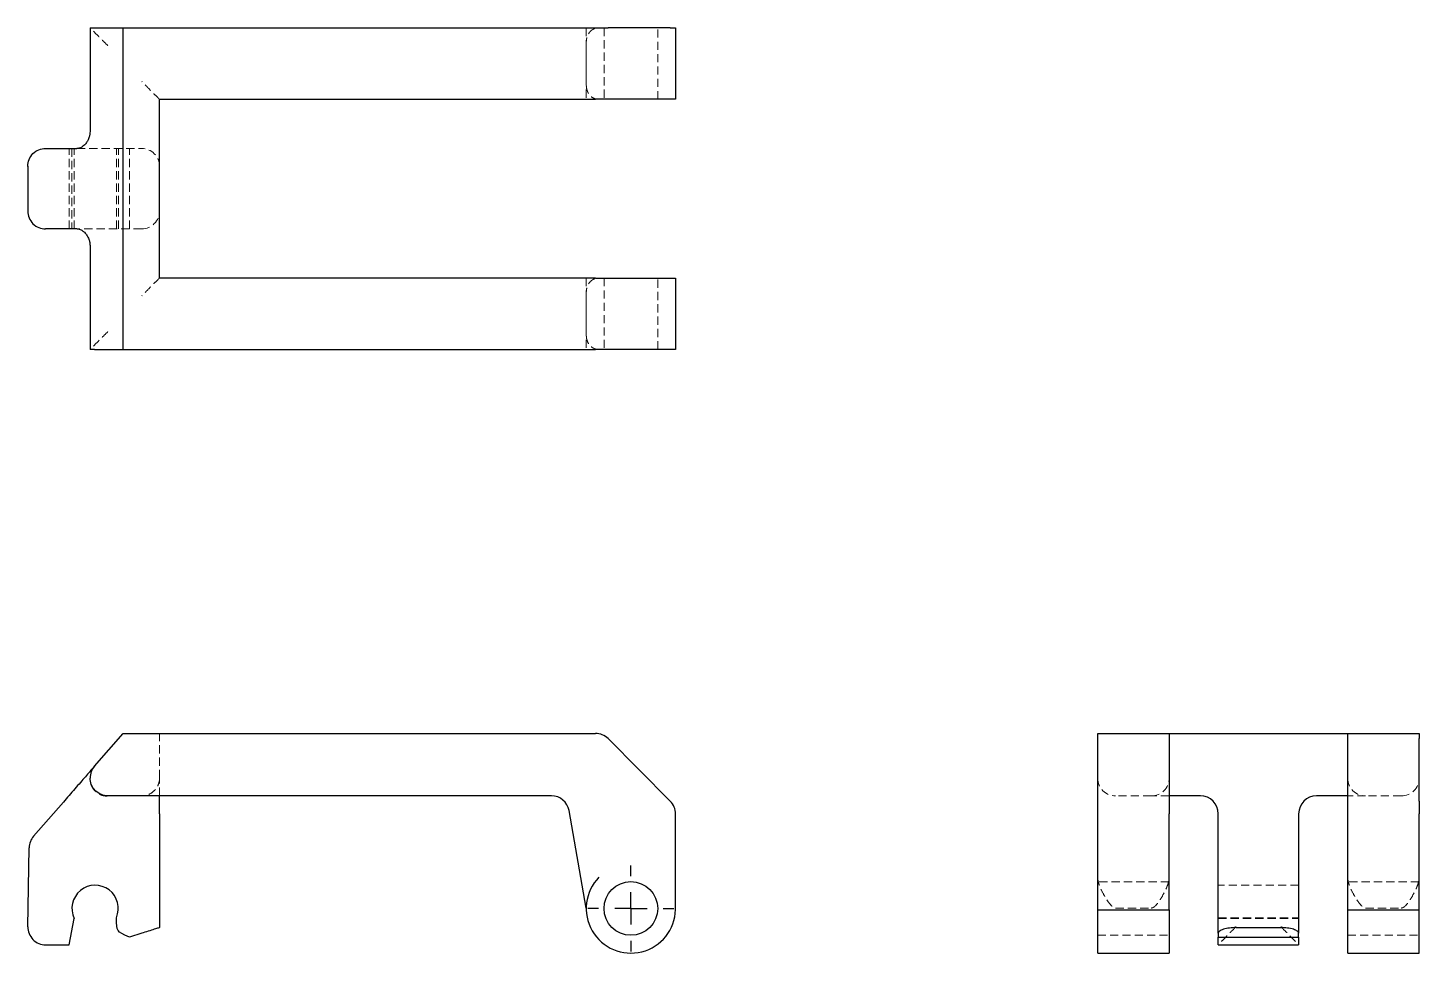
# Model space of a CAD drawing. Header units: millimetres. Extents: x 33 to 248, y 40 to 183.
import ezdxf

# ---------------------------------------------------------------- set-up
doc = ezdxf.new("R2010")
doc.units = ezdxf.units.MM
doc.linetypes.add('HIDDEN', pattern=[1.905, 1.27, -0.635])
doc.layers.add('10', color=7, linetype='Continuous')

# ---------------------------------------------------------------- blocks, each defined once
blk = doc.blocks.new('SW_CENTERMARKSYMBOL_0')
at = {"layer": '10', "color": 0}
for p, q in [((0, 5), (0, 6.64)), ((0, 0), (0, 2.5)), ((-5, 0), (-6.64, 0)), ((0, 0), (-2.5, 0)), ((0, 0), (0, -2.5)), ((0, 0), (2.5, 0)), ((5, 0), (6.64, 0)), ((0, -5), (0, -6.64))]:
    blk.add_line(p, q, dxfattribs=at)

msp = doc.modelspace()

# ---------------------------------------------------------------- linework, layer by layer
at = {"color": 7, "linetype": 'Continuous', "lineweight": 25}
for p, q in [((42.61, 182.82), (42.61, 166.97)), ((42.61, 182.82), (43.29, 182.82)), ((43.29, 182.82), (47.71, 182.82)), ((47.71, 133.19), (47.71, 182.82)), ((47.71, 182.82), (120.64, 182.82)), ((120.64, 182.82), (122.6, 182.82)), ((132.2, 182.82), (122.6, 182.82)), ((132.2, 182.82), (133, 182.82)), ((133, 182.82), (133, 171.79)), ((53.34, 171.79), (120.64, 171.79)), ((53.34, 144.22), (53.34, 171.79)), ((122.6, 171.79), (120.64, 171.79)), ((132.2, 171.79), (122.6, 171.79)), ((133, 171.79), (132.2, 171.79)), ((35.71, 164.21), (35.97, 164.21)), ((35.97, 164.21), (40.57, 164.21)), ((33, 161.5), (33, 154.51)), ((35.97, 151.8), (35.71, 151.8)), ((40.57, 151.8), (35.97, 151.8)), ((42.61, 149.04), (42.61, 133.19)), ((120.64, 144.22), (53.34, 144.22)), ((120.64, 144.22), (122.6, 144.22)), ((122.6, 144.22), (132.2, 144.22)), ((132.2, 144.22), (133, 144.22)), ((133, 144.22), (133, 133.19)), ((43.29, 133.19), (42.61, 133.19)), ((43.29, 133.19), (47.71, 133.19)), ((47.71, 133.19), (120.64, 133.19)), ((122.6, 133.19), (120.64, 133.19)), ((132.2, 133.19), (122.6, 133.19)), ((133, 133.19), (132.2, 133.19)), ((43.29, 68.87), (47.71, 73.96)), ((47.71, 73.96), (120.64, 73.96)), ((132.2, 63.48), (122.6, 73.14)), ((198.19, 73.96), (209.22, 73.96)), ((198.19, 73.14), (198.19, 73.96)), ((198.19, 63.48), (198.19, 73.14)), ((209.22, 73.96), (209.22, 73.14)), ((209.22, 73.96), (236.79, 73.96)), ((209.22, 73.14), (209.22, 63.48)), ((236.79, 73.96), (247.82, 73.96)), ((236.79, 73.14), (236.79, 73.96)), ((236.79, 63.48), (236.79, 73.14)), ((247.82, 73.96), (247.82, 73.14)), ((247.82, 63.48), (247.82, 73.14)), ((33.89, 58.08), (38.49, 63.36)), ((113.85, 64.31), (45.37, 64.31)), ((53.34, 61.55), (53.34, 64.31)), ((198.19, 61.54), (198.19, 63.48)), ((214.04, 64.31), (209.22, 64.31)), ((209.22, 63.48), (209.22, 61.54)), ((236.79, 64.31), (231.97, 64.31)), ((236.79, 61.54), (236.79, 63.48)), ((247.82, 63.48), (247.82, 61.54)), ((53.34, 61.55), (53.34, 43.98)), ((119.22, 47.01), (116.57, 62.03)), ((133, 46.75), (133, 61.54)), ((198.19, 46.75), (198.19, 61.54)), ((209.22, 46.75), (209.22, 61.54)), ((216.8, 43.11), (216.8, 61.55)), ((229.21, 61.55), (229.21, 43.11)), ((236.79, 46.75), (236.79, 61.54)), ((247.82, 46.75), (247.82, 61.54)), ((33, 44.13), (33.21, 56.32)), ((39.38, 41.33), (40.16, 45.39)), ((198.19, 46.75), (209.22, 46.75)), ((198.19, 40.04), (198.19, 46.75)), ((209.22, 46.75), (209.22, 40.04)), ((236.79, 46.75), (247.82, 46.75)), ((236.79, 40.04), (236.79, 46.75)), ((247.82, 40.04), (247.82, 46.75)), ((50.58, 43.11), (48.68, 42.52)), ((216.8, 43.11), (216.8, 42.52)), ((219.56, 43.98), (226.45, 43.98)), ((229.21, 42.52), (229.21, 43.11)), ((35.76, 41.33), (39.38, 41.33)), ((216.8, 42.52), (229.21, 42.52)), ((216.8, 41.33), (216.8, 42.52)), ((216.8, 41.33), (229.21, 41.33)), ((229.21, 42.52), (229.21, 41.33)), ((198.19, 40.04), (209.22, 40.04)), ((236.79, 40.04), (247.82, 40.04))]:
    msp.add_line(p, q, dxfattribs=at)
at = {"color": 7, "linetype": 'HIDDEN', "lineweight": 18}
for p, q in [((119.22, 182.82), (119.22, 171.79)), ((121.97, 182.82), (121.97, 171.79)), ((130.25, 171.79), (130.25, 182.82)), ((119.22, 174.55), (119.22, 180.06)), ((39.38, 151.8), (39.38, 164.21)), ((39.81, 164.21), (39.81, 151.8)), ((40.16, 151.8), (40.16, 164.21)), ((40.57, 164.21), (50.58, 164.21)), ((46.68, 151.8), (46.68, 164.21)), ((46.98, 151.8), (46.98, 164.21)), ((48.68, 151.8), (48.68, 164.21)), ((50.58, 151.8), (40.57, 151.8)), ((119.22, 144.22), (119.22, 133.19)), ((121.97, 144.22), (121.97, 133.19)), ((130.25, 133.19), (130.25, 144.22)), ((119.22, 135.95), (119.22, 141.46)), ((53.34, 67.06), (53.34, 73.96)), ((42.84, 68.12), (42.91, 68.32)), ((53.34, 64.31), (53.34, 67.06)), ((206.46, 64.31), (200.95, 64.31)), ((209.22, 64.31), (206.46, 64.31)), ((239.55, 64.31), (236.79, 64.31)), ((245.06, 64.31), (239.55, 64.31)), ((209.22, 51.07), (198.19, 51.07)), ((229.21, 50.52), (216.8, 50.52)), ((247.82, 51.07), (236.79, 51.07)), ((200.95, 47.01), (206.46, 47.01)), ((216.8, 45.5), (229.21, 45.5)), ((216.8, 45.39), (229.21, 45.39)), ((239.55, 47.01), (245.06, 47.01)), ((198.19, 42.8), (209.22, 42.8)), ((236.79, 42.8), (247.82, 42.8))]:
    msp.add_line(p, q, dxfattribs=at)
at = {"color": 7, "linetype": 'Continuous', "lineweight": 25}
msp.add_circle((126.11, 46.94), 4.14, dxfattribs=at)
at = {"color": 7, "linetype": 'HIDDEN', "lineweight": 18}
for centre, start, end in [((50.58, 161.45), 0, 90), ((50.58, 154.56), 270, 0), ((200.95, 67.06), 180, 270), ((206.46, 67.06), 270, 0), ((239.55, 67.06), 180, 270), ((245.06, 67.06), 270, 0)]:
    msp.add_arc(centre, 2.76, start, end, dxfattribs=at)
at = {"color": 7, "linetype": 'Continuous', "lineweight": 25}
for centre, radius, start, end in [((120.64, 71.2), 2.76, 44.8244, 90), ((45.37, 67.06), 2.76, 138.955, 180), ((113.85, 61.55), 2.76, 10.0082, 90), ((130.24, 61.54), 2.76, 0, 44.8244), ((214.04, 61.55), 2.76, 0, 90), ((231.97, 61.55), 2.76, 90, 180), ((35.97, 56.27), 2.76, 138.955, 179.0094), ((126.11, 46.94), 6.89, 135.6697, 358.4713), ((43.39, 46.94), 3.58, 336.466, 205.5249), ((35.76, 44.09), 2.76, 269.0094, 270)]:
    msp.add_arc(centre, radius, start, end, dxfattribs=at)
at = {"color": 7, "linetype": 'HIDDEN', "lineweight": 18}
for points, knots in [([(45.37, 180.06), (45.04, 180.39), (44.69, 180.74), (44.01, 181.42), (43.69, 181.74), (43.15, 182.28), (42.94, 182.49), (42.67, 182.76), (42.61, 182.82), (42.61, 182.82)], [0, 0, 0, 0, 0.25, 0.25, 0.5, 0.5, 0.75, 0.75, 1, 1, 1, 1]), ([(119.22, 180.06), (119.22, 180.19), (119.22, 180.32), (119.22, 180.54), (119.22, 180.63), (119.24, 180.9), (119.26, 181.06), (119.36, 181.5), (119.47, 181.76), (119.7, 182.11), (119.79, 182.22), (120, 182.42), (120.11, 182.5), (120.37, 182.65), (120.51, 182.71), (120.83, 182.8), (121, 182.82), (121.18, 182.82)], [0, 0, 0, 0, 0.0625, 0.0625, 0.125, 0.125, 0.25, 0.25, 0.5, 0.5, 0.625, 0.625, 0.75, 0.75, 0.875, 0.875, 1, 1, 1, 1]), ([(53.34, 171.79), (53.34, 171.79), (53.28, 171.85), (53.01, 172.12), (52.8, 172.33), (52.26, 172.87), (51.94, 173.19), (51.26, 173.87), (50.91, 174.22), (50.58, 174.55)], [0, 0, 0, 0, 0.25, 0.25, 0.5, 0.5, 0.75, 0.75, 1, 1, 1, 1]), ([(121.18, 171.79), (121, 171.79), (120.83, 171.81), (120.52, 171.9), (120.37, 171.96), (119.98, 172.18), (119.78, 172.38), (119.54, 172.73), (119.48, 172.85), (119.37, 173.12), (119.33, 173.26), (119.26, 173.55), (119.24, 173.71), (119.22, 173.98), (119.22, 174.08), (119.22, 174.29), (119.22, 174.42), (119.22, 174.55)], [0, 0, 0, 0, 0.125, 0.125, 0.25, 0.25, 0.5, 0.5, 0.625, 0.625, 0.75, 0.75, 0.875, 0.875, 0.9375, 0.9375, 1, 1, 1, 1]), ([(53.34, 144.22), (53.34, 144.22), (53.28, 144.16), (53.01, 143.89), (52.8, 143.68), (52.26, 143.14), (51.94, 142.82), (51.26, 142.14), (50.91, 141.79), (50.58, 141.46)], [0, 0, 0, 0, 0.25, 0.25, 0.5, 0.5, 0.75, 0.75, 1, 1, 1, 1]), ([(119.22, 141.46), (119.22, 141.59), (119.22, 141.72), (119.22, 141.93), (119.22, 142.03), (119.24, 142.3), (119.26, 142.46), (119.36, 142.9), (119.47, 143.16), (119.7, 143.51), (119.79, 143.62), (120, 143.81), (120.11, 143.9), (120.37, 144.05), (120.51, 144.11), (120.83, 144.19), (121, 144.22), (121.18, 144.22)], [0, 0, 0, 0, 0.0625, 0.0625, 0.125, 0.125, 0.25, 0.25, 0.5, 0.5, 0.625, 0.625, 0.75, 0.75, 0.875, 0.875, 1, 1, 1, 1]), ([(45.37, 135.95), (45.04, 135.62), (44.69, 135.27), (44.01, 134.59), (43.69, 134.27), (43.15, 133.73), (42.94, 133.52), (42.67, 133.25), (42.61, 133.19), (42.61, 133.19)], [0, 0, 0, 0, 0.25, 0.25, 0.5, 0.5, 0.75, 0.75, 1, 1, 1, 1]), ([(121.18, 133.19), (121, 133.19), (120.83, 133.21), (120.52, 133.3), (120.37, 133.36), (119.98, 133.58), (119.78, 133.78), (119.54, 134.13), (119.48, 134.25), (119.37, 134.52), (119.33, 134.65), (119.26, 134.95), (119.24, 135.11), (119.22, 135.38), (119.22, 135.48), (119.22, 135.69), (119.22, 135.82), (119.22, 135.95)], [0, 0, 0, 0, 0.125, 0.125, 0.25, 0.25, 0.5, 0.5, 0.625, 0.625, 0.75, 0.75, 0.875, 0.875, 0.9375, 0.9375, 1, 1, 1, 1]), ([(45.27, 64.25), (45, 64.29), (44.46, 64.35), (43.77, 64.72), (43.29, 65.14), (42.95, 65.59), (42.71, 66.11), (42.58, 66.65), (42.61, 67), (42.62, 67.13)], [0, 0, 0, 0, 0.193126, 0.372083, 0.520204, 0.631161, 0.756016, 0.910899, 1, 1, 1, 1]), ([(53.34, 67.06), (53.34, 66.74), (53.28, 66.39), (53.01, 65.71), (52.8, 65.38), (52.26, 64.85), (51.94, 64.63), (51.26, 64.37), (50.91, 64.31), (50.58, 64.31)], [0, 0, 0, 0, 0.25, 0.25, 0.5, 0.5, 0.75, 0.75, 1, 1, 1, 1]), ([(198.19, 51.75), (198.19, 51.57), (198.21, 51.37), (198.3, 50.97), (198.36, 50.76), (198.58, 50.13), (198.78, 49.7), (199.13, 49.05), (199.25, 48.83), (199.52, 48.4), (199.65, 48.19), (199.95, 47.78), (200.11, 47.57), (200.38, 47.29), (200.48, 47.2), (200.69, 47.06), (200.82, 47.01), (200.95, 47.01)], [0, 0, 0, 0, 0.125, 0.125, 0.25, 0.25, 0.5, 0.5, 0.625, 0.625, 0.75, 0.75, 0.875, 0.875, 0.9375, 0.9375, 1, 1, 1, 1]), ([(206.46, 47.01), (206.59, 47.01), (206.72, 47.06), (206.93, 47.2), (207.03, 47.29), (207.3, 47.57), (207.46, 47.78), (207.9, 48.4), (208.16, 48.83), (208.51, 49.48), (208.62, 49.7), (208.81, 50.13), (208.9, 50.34), (209.05, 50.76), (209.11, 50.97), (209.19, 51.37), (209.22, 51.57), (209.22, 51.75)], [0, 0, 0, 0, 0.0625, 0.0625, 0.125, 0.125, 0.25, 0.25, 0.5, 0.5, 0.625, 0.625, 0.75, 0.75, 0.875, 0.875, 1, 1, 1, 1]), ([(236.79, 51.75), (236.79, 51.57), (236.81, 51.37), (236.9, 50.97), (236.96, 50.76), (237.18, 50.13), (237.38, 49.7), (237.73, 49.05), (237.85, 48.83), (238.12, 48.4), (238.26, 48.19), (238.55, 47.78), (238.71, 47.57), (238.98, 47.29), (239.08, 47.2), (239.29, 47.06), (239.42, 47.01), (239.55, 47.01)], [0, 0, 0, 0, 0.125, 0.125, 0.25, 0.25, 0.5, 0.5, 0.625, 0.625, 0.75, 0.75, 0.875, 0.875, 0.9375, 0.9375, 1, 1, 1, 1]), ([(245.06, 47.01), (245.19, 47.01), (245.32, 47.06), (245.54, 47.2), (245.63, 47.29), (245.9, 47.57), (246.06, 47.78), (246.5, 48.4), (246.76, 48.83), (247.11, 49.48), (247.22, 49.7), (247.42, 50.13), (247.5, 50.34), (247.65, 50.76), (247.71, 50.97), (247.8, 51.37), (247.82, 51.57), (247.82, 51.75)], [0, 0, 0, 0, 0.0625, 0.0625, 0.125, 0.125, 0.25, 0.25, 0.5, 0.5, 0.625, 0.625, 0.75, 0.75, 0.875, 0.875, 1, 1, 1, 1]), ([(219.51, 44.09), (219.19, 43.76), (218.84, 43.42), (218.17, 42.74), (217.86, 42.42), (217.33, 41.89), (217.12, 41.67), (216.86, 41.4), (216.8, 41.33), (216.8, 41.33)], [0, 0, 0, 0, 0.25, 0.25, 0.5, 0.5, 0.75, 0.75, 1, 1, 1, 1]), ([(226.5, 44.09), (226.82, 43.76), (227.17, 43.42), (227.83, 42.74), (228.15, 42.42), (228.68, 41.89), (228.89, 41.67), (229.15, 41.4), (229.21, 41.33), (229.21, 41.33)], [0, 0, 0, 0, 0.25, 0.25, 0.5, 0.5, 0.75, 0.75, 1, 1, 1, 1])]:
    msp.add_open_spline(points, degree=3, knots=knots, dxfattribs=at)
at = {"color": 7, "linetype": 'Continuous', "lineweight": 25}
for points, knots in [([(42.61, 166.97), (42.6, 166.75), (42.58, 166.36), (42.45, 165.89), (42.32, 165.56), (42.18, 165.29), (42.05, 165.09), (41.88, 164.86), (41.65, 164.63), (41.33, 164.4), (40.86, 164.19), (40.43, 164.17), (40.19, 164.16)], [0, 0, 0, 0, 0.097673, 0.177772, 0.240743, 0.282994, 0.342756, 0.418692, 0.514986, 0.643416, 0.805683, 1, 1, 1, 1]), ([(33, 161.5), (33, 161.82), (33.06, 162.17), (33.32, 162.83), (33.53, 163.15), (34.05, 163.68), (34.37, 163.89), (35.04, 164.15), (35.39, 164.21), (35.71, 164.21)], [0, 0, 0, 0, 0.25, 0.25, 0.5, 0.5, 0.75, 0.75, 1, 1, 1, 1]), ([(33, 154.51), (33, 154.19), (33.06, 153.84), (33.32, 153.17), (33.53, 152.86), (34.05, 152.33), (34.37, 152.12), (35.04, 151.86), (35.39, 151.8), (35.71, 151.8)], [0, 0, 0, 0, 0.25, 0.25, 0.5, 0.5, 0.75, 0.75, 1, 1, 1, 1]), ([(40.19, 151.85), (40.38, 151.84), (40.71, 151.83), (41.08, 151.72), (41.31, 151.6), (41.45, 151.52), (41.59, 151.41), (41.78, 151.25), (41.98, 151.03), (42.14, 150.78), (42.3, 150.5), (42.44, 150.17), (42.58, 149.68), (42.6, 149.27), (42.61, 149.04)], [0, 0, 0, 0, 0.142474, 0.254988, 0.337794, 0.394608, 0.454258, 0.524081, 0.630097, 0.706207, 0.749267, 0.81461, 0.898123, 1, 1, 1, 1]), ([(43.29, 68.87), (43.29, 68.87), (43.26, 68.85), (43.15, 68.72), (43.07, 68.62), (42.83, 68.35), (42.68, 68.18), (42.33, 67.77), (42.12, 67.53), (41.65, 66.99), (41.39, 66.69), (40.84, 66.06), (40.55, 65.73), (39.96, 65.05), (39.66, 64.7), (39.06, 64.02), (38.77, 63.68), (38.49, 63.36)], [0, 0, 0, 0, 0.125, 0.125, 0.25, 0.25, 0.375, 0.375, 0.5, 0.5, 0.625, 0.625, 0.75, 0.75, 0.875, 0.875, 1, 1, 1, 1]), ([(45.37, 64.31), (45.04, 64.31), (44.69, 64.37), (44.01, 64.63), (43.69, 64.85), (43.15, 65.38), (42.94, 65.71), (42.67, 66.39), (42.61, 66.74), (42.61, 67.06)], [0, 0, 0, 0, 0.25, 0.25, 0.5, 0.5, 0.75, 0.75, 1, 1, 1, 1]), ([(33, 44.09), (33, 43.76), (33.06, 43.42), (33.32, 42.74), (33.53, 42.42), (34.05, 41.89), (34.37, 41.67), (35.04, 41.4), (35.39, 41.33), (35.71, 41.33)], [0, 0, 0, 0, 0.25, 0.25, 0.5, 0.5, 0.75, 0.75, 1, 1, 1, 1]), ([(53.34, 43.98), (53.34, 43.98), (53.28, 43.96), (53.01, 43.87), (52.8, 43.81), (52.26, 43.64), (51.94, 43.54), (51.26, 43.32), (50.91, 43.21), (50.58, 43.11)], [0, 0, 0, 0, 0.25, 0.25, 0.5, 0.5, 0.75, 0.75, 1, 1, 1, 1]), ([(219.56, 43.98), (219.23, 43.98), (218.88, 43.96), (218.2, 43.87), (217.88, 43.81), (217.34, 43.64), (217.13, 43.54), (216.86, 43.32), (216.8, 43.21), (216.8, 43.11)], [0, 0, 0, 0, 0.25, 0.25, 0.5, 0.5, 0.75, 0.75, 1, 1, 1, 1]), ([(229.21, 43.11), (229.21, 43.21), (229.15, 43.32), (228.88, 43.54), (228.67, 43.64), (228.13, 43.81), (227.81, 43.87), (227.13, 43.96), (226.78, 43.98), (226.45, 43.98)], [0, 0, 0, 0, 0.25, 0.25, 0.5, 0.5, 0.75, 0.75, 1, 1, 1, 1])]:
    msp.add_open_spline(points, degree=3, knots=knots, dxfattribs=at)
for points in [[(33, 161.45), (33, 161.47), (33, 161.48), (33, 161.5)], [(33, 154.56), (33, 154.54), (33, 154.53), (33, 154.51)], [(48.68, 42.52), (46.59, 43.47), (46.8, 43.28), (46.68, 45.5)], [(33, 44.13), (33, 44.12), (33, 44.1), (33, 44.09)]]:
    msp.add_open_spline(points, degree=3, dxfattribs=at)
at = {"color": 7, "linetype": 'HIDDEN', "lineweight": 18}
for points in [[(219.56, 44.13), (219.54, 44.12), (219.53, 44.1), (219.51, 44.09)], [(226.45, 44.13), (226.47, 44.12), (226.48, 44.1), (226.5, 44.09)]]:
    msp.add_open_spline(points, degree=3, dxfattribs=at)

# ---------------------------------------------------------------- block references
at = {"layer": '10'}
msp.add_blockref('SW_CENTERMARKSYMBOL_0', (126.11, 46.94), dxfattribs=at)

doc.saveas('drawing.dxf')
